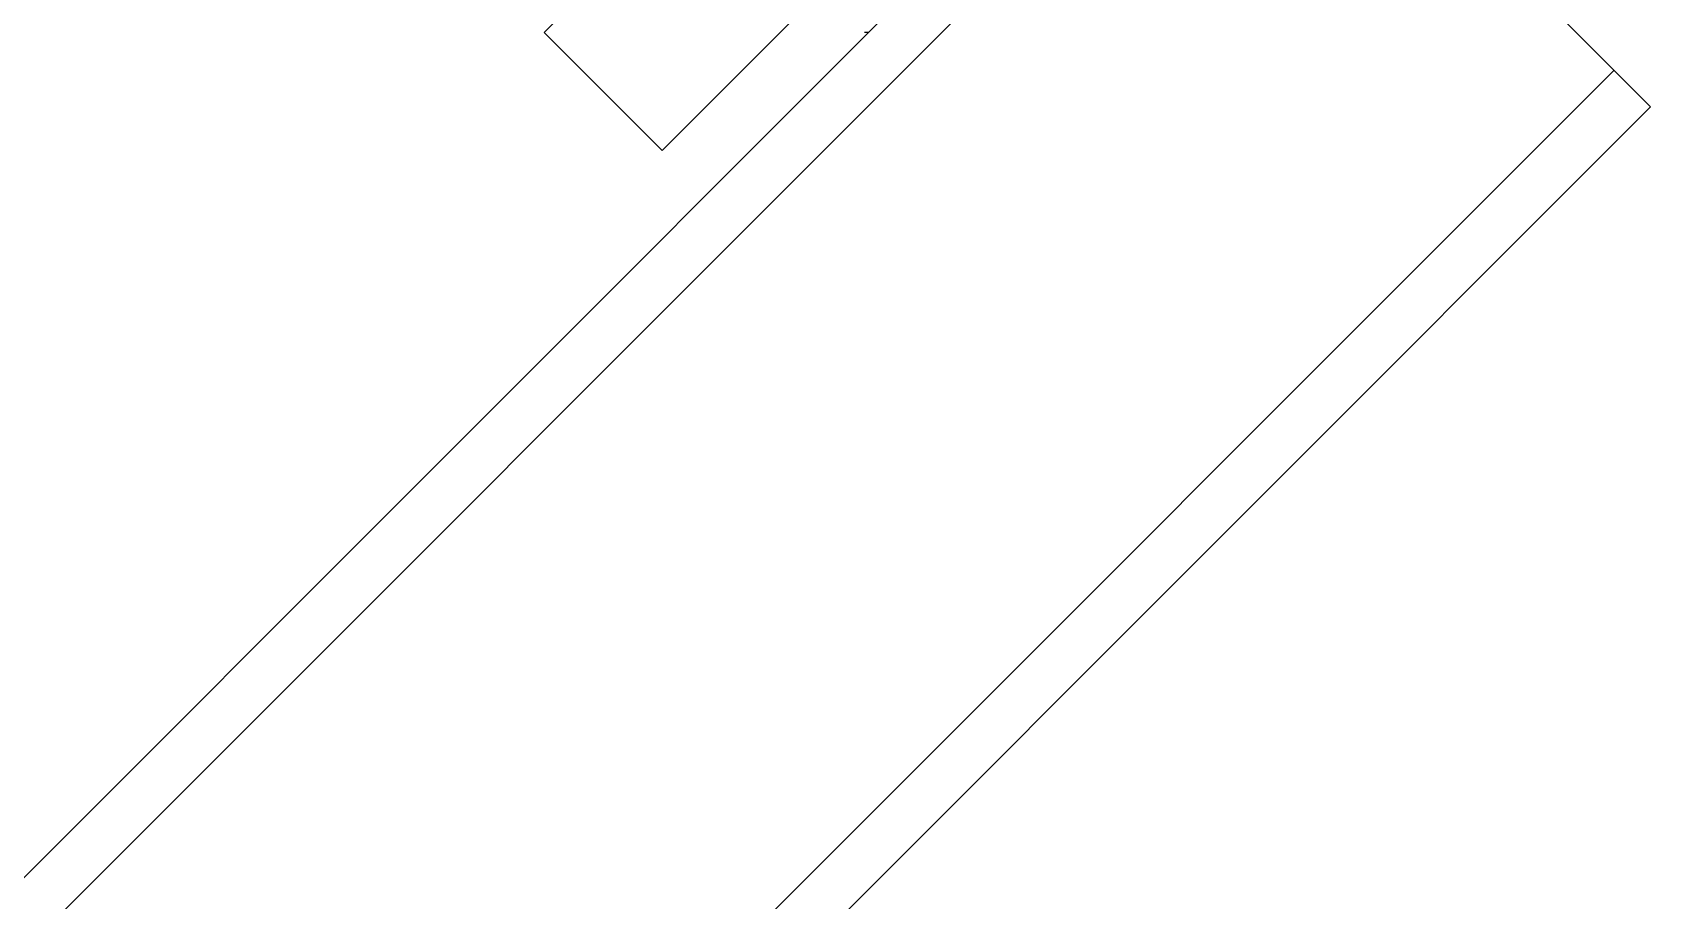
# Model space of a CAD drawing. Extents: x 1247970 to 1725648, y 860327 to 1277876.
# Drawn here: x 1336450 to 1337008, y 1202608 to 1202907 of the extents above; entities that cross this region are included whole.
import ezdxf

# ---------------------------------------------------------------- set-up
doc = ezdxf.new("R2010")
doc.units = 0
doc.header["$LTSCALE"] = 1000
doc.header["$MEASUREMENT"] = 0
doc.layers.get('0').update_dxf_attribs({"color": 254})
doc.layers.add('TK', color=4, linetype='Continuous')

# ---------------------------------------------------------------- blocks, each defined once
blk = doc.blocks.new('A$C63786A89')
at = {"linetype": 'Continuous'}
for p, q in [((3609.51, 10263.45), (3898.13, 10552.06)), ((3650.17, 10222.79), (3904.33, 10476.95)), ((2387.06, 8929.18), (3843.31, 10385.43)), ((3843.31, 10385.43), (3990.88, 10237.85)), ((2399.66, 8916.58), (3855.9, 10372.83)), ((3650.17, 10222.79), (3609.51, 10263.45)), ((3721.33, 10263.45), (3719.9, 10263.45)), ((2522.04, 8794.2), (3978.28, 10250.45)), ((2534.63, 8781.6), (3990.88, 10237.85))]:
    blk.add_line(p, q, dxfattribs=at)

msp = doc.modelspace()

# ---------------------------------------------------------------- block references
at = {"layer": 'TK'}
msp.add_blockref('A$C63786A89', (1333017.03, 1192643.73, -355), dxfattribs=at)

doc.saveas('drawing.dxf')
